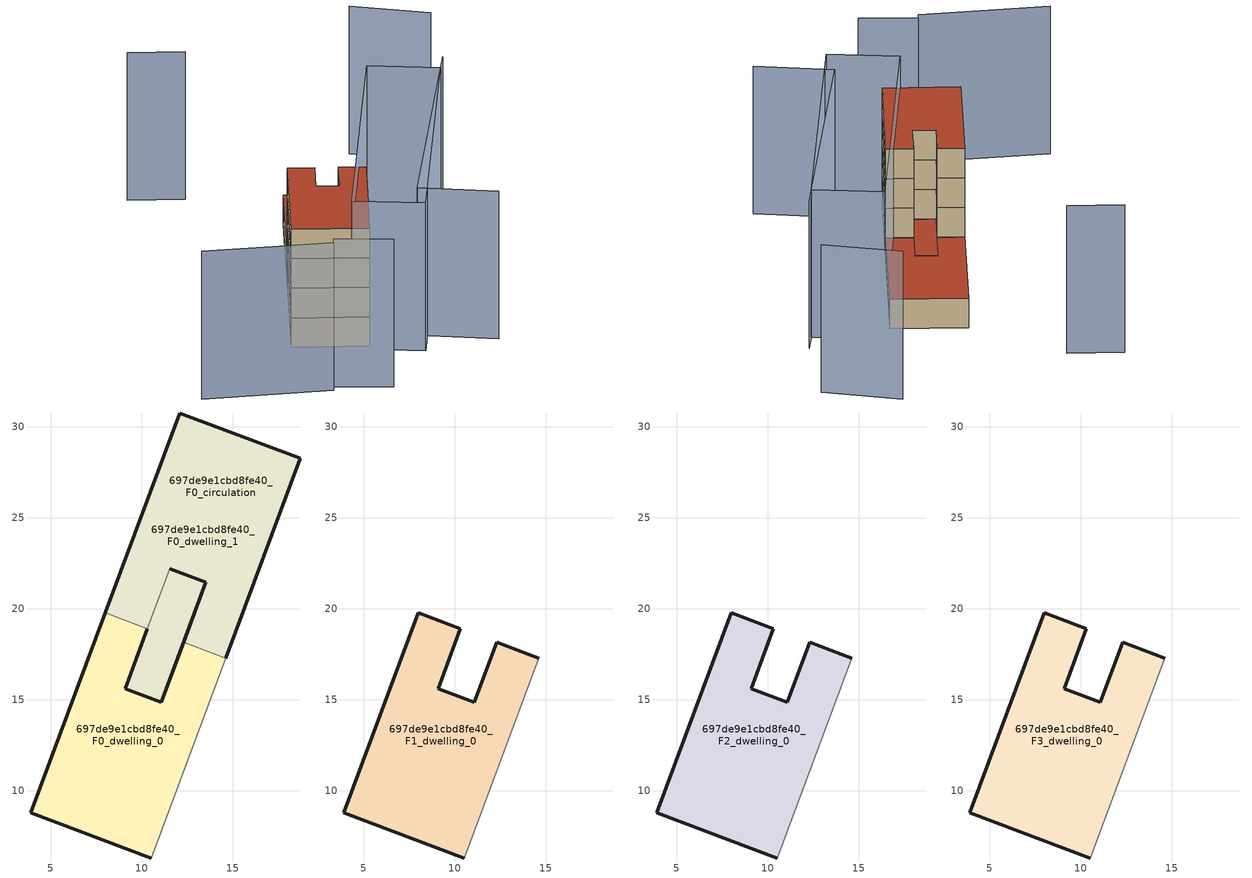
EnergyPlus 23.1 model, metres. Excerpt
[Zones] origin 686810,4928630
697de9e1cbd8fe40_F0_dwelling_0
 floor ground (EU_floor_Construction): 14.63,17.3 10.52,6.31 3.9,8.79 8,19.78 10.32,18.91 9.09,15.61 11.08,14.87 12.31,18.17 z0
 wall outside (EU_wall_Construction): 12.31,18.17 11.08,14.87 9.09,15.61 10.32,18.91 / 8,19.78 3.9,8.79 10.52,6.31 z0:3
 wall adiabatic (EU_wall_Construction): 10.52,6.31 14.63,17.3 z0:3
 wall to 697de9e1cbd8fe40_F0_dwelling_1 (EU_wall_Construction): 14.63,17.3 12.31,18.17 / 10.32,18.91 8,19.78 z0:3
697de9e1cbd8fe40_F0_dwelling_1
 floor ground (EU_floor_Construction): 18.73,28.29 14.63,17.3 12.31,18.17 12.56,18.83 13.54,21.47 11.55,22.21 10.32,18.91 8,19.78 12.1,30.77 z0; 13.54,21.47 12.56,18.83 12.31,18.17 11.08,14.87 9.09,15.61 11.55,22.21 z0
 wall outside (EU_wall_Construction): 11.55,22.21 13.54,21.47 12.31,18.17 / 14.63,17.3 18.73,28.29 12.1,30.77 8,19.78 z0:3
 wall to 697de9e1cbd8fe40_F0_circulation (EU_wall_Construction): 10.32,18.91 11.55,22.21 z0:3
 roof outside (EU_roof_Construction): 14.63,17.3 18.73,28.29 12.1,30.77 8,19.78 10.32,18.91 11.55,22.21 13.54,21.47 12.56,18.83 12.31,18.17 z3; 11.08,14.87 12.31,18.17 12.56,18.83 13.54,21.47 11.55,22.21 9.09,15.61 z3
697de9e1cbd8fe40_F0_circulation
 floor ground (EU_floor_Construction): 18.73,28.29 14.63,17.3 12.31,18.17 12.56,18.83 13.54,21.47 11.55,22.21 10.32,18.91 8,19.78 12.1,30.77 z0; 13.54,21.47 12.56,18.83 12.31,18.17 11.08,14.87 9.09,15.61 11.55,22.21 z0
 wall outside (EU_wall_Construction): 10.32,18.91 9.09,15.61 11.08,14.87 13.54,21.47 11.55,22.21 z0:3
 roof outside (EU_roof_Construction): 14.63,17.3 18.73,28.29 12.1,30.77 8,19.78 10.32,18.91 11.55,22.21 13.54,21.47 12.56,18.83 12.31,18.17 z3; 11.08,14.87 12.31,18.17 12.56,18.83 13.54,21.47 11.55,22.21 9.09,15.61 z3
697de9e1cbd8fe40_F1_dwelling_0
 floor to 697de9e1cbd8fe40_F0_dwelling_0 (EU_floor_Construction): 14.63,17.3 10.52,6.31 3.9,8.79 8,19.78 10.32,18.91 9.09,15.61 11.08,14.87 12.31,18.17 z3
 wall outside (EU_wall_Construction): 14.63,17.3 12.31,18.17 11.08,14.87 9.09,15.61 10.32,18.91 8,19.78 3.9,8.79 10.52,6.31 z3:6
 wall adiabatic (EU_wall_Construction): 10.52,6.31 14.63,17.3 z3:6
697de9e1cbd8fe40_F2_dwelling_0
 floor to 697de9e1cbd8fe40_F1_dwelling_0 (EU_floor_Construction): 14.63,17.3 10.52,6.31 3.9,8.79 8,19.78 10.32,18.91 9.09,15.61 11.08,14.87 12.31,18.17 z6
 wall outside (EU_wall_Construction): 14.63,17.3 12.31,18.17 11.08,14.87 9.09,15.61 10.32,18.91 8,19.78 3.9,8.79 10.52,6.31 z6:9
 wall adiabatic (EU_wall_Construction): 10.52,6.31 14.63,17.3 z6:9
697de9e1cbd8fe40_F3_dwelling_0
 floor to 697de9e1cbd8fe40_F2_dwelling_0 (EU_floor_Construction): 14.63,17.3 10.52,6.31 3.9,8.79 8,19.78 10.32,18.91 9.09,15.61 11.08,14.87 12.31,18.17 z9
 wall outside (EU_wall_Construction): 14.63,17.3 12.31,18.17 11.08,14.87 9.09,15.61 10.32,18.91 8,19.78 3.9,8.79 10.52,6.31 z9:12
 wall adiabatic (EU_wall_Construction): 10.52,6.31 14.63,17.3 z9:12
 roof outside (EU_roof_Construction): 10.52,6.31 14.63,17.3 12.31,18.17 11.08,14.87 9.09,15.61 10.32,18.91 8,19.78 3.9,8.79 z12
shading: 21.76,3.29 15.24,6.68 / 15.24,6.68 26.85,28.99 / -7.27,2.72 4.34,-0.23 / 4.61,0.43 9.61,-1.63 / 5.81,38.66 0.93,40.38 / 29.02,37.2 22.75,41.14 / 25.88,27.13 14.86,3.69 / 14.86,3.69 8.84,6.52 / 8.84,6.52 19.86,29.96 / 19.86,29.96 25.88,27.13 z0:15
[Building]
EU S2 Campaign: North Axis=0; Terrain=City; Solar Distribution=FullExterior
[Site:Location]
Bologna: Latitude=44.5; Longitude=11.25; Time Zone=1; Elevation=37
[SizingPeriod:WeatherFileDays]
AnnualSizingPeriod: Begin Month=1; Begin Day of Month=1; End Month=12; End Day of Month=31; Day of Week for Start Day=Monday; Use Weather File Daylight Saving Period=No; Use Weather File Rain and Snow Indicators=No
[MATERIAL]
EU_InternalMass_Material: Roughness=MediumRough; Thickness=0.1; Conductivity=1; Density=1800; Specific Heat=900; Thermal Absorptance=0.9; Solar Absorptance=0.7; Visible Absorptance=0.7
[MATERIAL:NOMASS] Roughness=MediumRough; Thermal Absorptance=0.9; Solar Absorptance=0.7; Visible Absorptance=0.7
Name | Thermal Resistance
EU_wall_NoMass | 0.937881
EU_roof_NoMass | 0.548572
EU_floor_NoMass | 0.71348
[CONSTRUCTION]
EU_wall_Construction: EU_wall_NoMass
EU_roof_Construction: EU_roof_NoMass
EU_floor_Construction: EU_floor_NoMass
EU_InternalMass_Construction: EU_InternalMass_Material
[ZONE] Type=1; Multiplier=1; Ceiling Height=autocalculate; Floor Area=autocalculate; Part of Total Floor Area=Yes
Name | Volume
697de9e1cbd8fe40_F0_dwelling_0; 697de9e1cbd8fe40_F1_dwelling_0; 697de9e1cbd8fe40_F2_dwelling_0; 697de9e1cbd8fe40_F3_dwelling_0 | 226.616
697de9e1cbd8fe40_F0_dwelling_1; 697de9e1cbd8fe40_F0_circulation | 271.444
[INTERNALMASS] Construction=EU_InternalMass_Construction
Name | Zone or ZoneList | Surface Area
697de9e1cbd8fe40_F0_dwelling_0_EU_InternalMass | 697de9e1cbd8fe40_F0_dwelling_0 | 75.539
697de9e1cbd8fe40_F0_dwelling_1_EU_InternalMass | 697de9e1cbd8fe40_F0_dwelling_1 | 75.539
697de9e1cbd8fe40_F1_dwelling_0_EU_InternalMass | 697de9e1cbd8fe40_F1_dwelling_0 | 166.018
697de9e1cbd8fe40_F2_dwelling_0_EU_InternalMass | 697de9e1cbd8fe40_F2_dwelling_0 | 166.018
697de9e1cbd8fe40_F3_dwelling_0_EU_InternalMass | 697de9e1cbd8fe40_F3_dwelling_0 | 166.018
[OTHEREQUIPMENT] Fuel Type=Electricity; Design Level Calculation Method=Watts/Area; Power per Zone Floor Area=1; Fraction Latent=0; Fraction Radiant=0; Fraction Lost=0; Carbon Dioxide Generation Rate=0; EndUse Subcategory=EU_Step8_InternalGains
Name | Zone or ZoneList or Space or SpaceList | Schedule
EU_Step8_InternalGain_697de9e1cbd8fe40_F0_dwelling_0_f000 | 697de9e1cbd8fe40_F0_dwelling_0 | EU_Step8_GainSchedule_697de9e1cbd8fe40_F0_dwelling_0_f000
EU_Step8_InternalGain_697de9e1cbd8fe40_F0_dwelling_1_f000 | 697de9e1cbd8fe40_F0_dwelling_1 | EU_Step8_GainSchedule_697de9e1cbd8fe40_F0_dwelling_1_f000
EU_Step8_InternalGain_697de9e1cbd8fe40_F1_dwelling_0_f000 | 697de9e1cbd8fe40_F1_dwelling_0 | EU_Step8_GainSchedule_697de9e1cbd8fe40_F1_dwelling_0_f000
EU_Step8_InternalGain_697de9e1cbd8fe40_F2_dwelling_0_f000 | 697de9e1cbd8fe40_F2_dwelling_0 | EU_Step8_GainSchedule_697de9e1cbd8fe40_F2_dwelling_0_f000
EU_Step8_InternalGain_697de9e1cbd8fe40_F3_dwelling_0_f000 | 697de9e1cbd8fe40_F3_dwelling_0 | EU_Step8_GainSchedule_697de9e1cbd8fe40_F3_dwelling_0_f000
[ZONEINFILTRATION:DESIGNFLOWRATE]
EU_Circulation_Infiltration_697de9e1cbd8fe40_F0_circulation: Zone or ZoneList or Space or SpaceList=697de9e1cbd8fe40_F0_circulation; Schedule=EU_AlwaysOn; Design Flow Rate Calculation Method=Flow/Area; Flow Rate per Floor Area=0.0005; Constant Term Coefficient=1; Temperature Term Coefficient=0; Velocity Term Coefficient=0; Velocity Squared Term Coefficient=0
[ZONEVENTILATION:DESIGNFLOWRATE] Schedule=EU_AlwaysOn; Design Flow Rate Calculation Method=AirChanges/Hour; Air Changes per Hour=0.687892; Ventilation Type=Natural; Fan Pressure Rise=0; Fan Total Efficiency=1; Constant Term Coefficient=1; Temperature Term Coefficient=0; Velocity Term Coefficient=0; Velocity Squared Term Coefficient=0; Minimum Indoor Temperature=-100; Maximum Indoor Temperature=100; Delta Temperature=-100; Minimum Outdoor Temperature=-100; Maximum Outdoor Temperature=100; Maximum Wind Speed=40
Name | Zone or ZoneList or Space or SpaceList
EU_ConstantAir_697de9e1cbd8fe40_F0_dwelling_0 | 697de9e1cbd8fe40_F0_dwelling_0
EU_ConstantAir_697de9e1cbd8fe40_F0_dwelling_1 | 697de9e1cbd8fe40_F0_dwelling_1
EU_ConstantAir_697de9e1cbd8fe40_F1_dwelling_0 | 697de9e1cbd8fe40_F1_dwelling_0
EU_ConstantAir_697de9e1cbd8fe40_F2_dwelling_0 | 697de9e1cbd8fe40_F2_dwelling_0
EU_ConstantAir_697de9e1cbd8fe40_F3_dwelling_0 | 697de9e1cbd8fe40_F3_dwelling_0
[HVACTEMPLATE:THERMOSTAT] Constant Heating Setpoint=20; Constant Cooling Setpoint=50
EU_HeatOnly_697de9e1cbd8fe40_F0_dwelling_0; EU_HeatOnly_697de9e1cbd8fe40_F0_dwelling_1; EU_HeatOnly_697de9e1cbd8fe40_F1_dwelling_0; EU_HeatOnly_697de9e1cbd8fe40_F2_dwelling_0; EU_HeatOnly_697de9e1cbd8fe40_F3_dwelling_0
[HVACTEMPLATE:ZONE:IDEALLOADSAIRSYSTEM] System Availability Schedule=EU_AlwaysOn; Maximum Heating Supply Air Temperature=50; Minimum Cooling Supply Air Temperature=13; Maximum Heating Supply Air Humidity Ratio=0.0156; Minimum Cooling Supply Air Humidity Ratio=0.0077; Heating Limit=NoLimit; Cooling Limit=NoLimit; Heating Availability Schedule=EU_AlwaysOn; Cooling Availability Schedule=EU_CoolingOff; Dehumidification Control Type=ConstantSensibleHeatRatio; Cooling Sensible Heat Ratio=0.7; Dehumidification Setpoint=60; Humidification Control Type=None; Humidification Setpoint=30; Outdoor Air Method=None; Outdoor Air Flow Rate per Person=0.00944; Outdoor Air Flow Rate per Zone Floor Area=0; Outdoor Air Flow Rate per Zone=0; Demand Controlled Ventilation Type=None; Outdoor Air Economizer Type=NoEconomizer; Heat Recovery Type=None; Sensible Heat Recovery Effectiveness=0.7; Latent Heat Recovery Effectiveness=0.65
Name | Template Thermostat
697de9e1cbd8fe40_F0_dwelling_0 | EU_HeatOnly_697de9e1cbd8fe40_F0_dwelling_0
697de9e1cbd8fe40_F0_dwelling_1 | EU_HeatOnly_697de9e1cbd8fe40_F0_dwelling_1
697de9e1cbd8fe40_F1_dwelling_0 | EU_HeatOnly_697de9e1cbd8fe40_F1_dwelling_0
697de9e1cbd8fe40_F2_dwelling_0 | EU_HeatOnly_697de9e1cbd8fe40_F2_dwelling_0
697de9e1cbd8fe40_F3_dwelling_0 | EU_HeatOnly_697de9e1cbd8fe40_F3_dwelling_0
[SIZING:ZONE] Zone Cooling Design Supply Air Temperature Input Method=SupplyAirTemperature; Zone Cooling Design Supply Air Temperature=13; Zone Heating Design Supply Air Temperature Input Method=SupplyAirTemperature; Zone Heating Design Supply Air Temperature=50; Zone Cooling Design Supply Air Humidity Ratio=0.008; Zone Heating Design Supply Air Humidity Ratio=0.008; Cooling Design Air Flow Method=DesignDay; Cooling Design Air Flow Rate=0; Cooling Minimum Air Flow per Zone Floor Area=0.000762; Cooling Minimum Air Flow=0; Cooling Minimum Air Flow Fraction=0.2; Heating Design Air Flow Method=DesignDay; Heating Design Air Flow Rate=0; Heating Maximum Air Flow per Zone Floor Area=0.002032; Heating Maximum Air Flow=0.141576; Heating Maximum Air Flow Fraction=0.3; Account for Dedicated Outdoor Air System=No; Dedicated Outdoor Air System Control Strategy=NeutralSupplyAir; Dedicated Outdoor Air Low Setpoint Temperature for Design=autosize; Dedicated Outdoor Air High Setpoint Temperature for Design=autosize; Zone Load Sizing Method=Sensible Load Only No Latent Load; Zone Latent Cooling Design Supply Air Humidity Ratio Input Method=HumidityRatioDifference; Zone Cooling Design Supply Air Humidity Ratio Difference=0.005; Zone Latent Heating Design Supply Air Humidity Ratio Input Method=HumidityRatioDifference; Zone Humidification Design Supply Air Humidity Ratio Difference=0.005
697de9e1cbd8fe40_F0_dwelling_0; 697de9e1cbd8fe40_F0_dwelling_1; 697de9e1cbd8fe40_F1_dwelling_0; 697de9e1cbd8fe40_F2_dwelling_0; 697de9e1cbd8fe40_F3_dwelling_0
[SCHEDULE:CONSTANT]
Name | Hourly Value
EU_AlwaysOn | 1
EU_CoolingOff | 0
[SCHEDULE:FILE] Column Number=1; Rows to Skip at Top=0; Number of Hours of Data=8760; Column Separator=Comma; Interpolate to Timestep=No; Minutes per Item=60; Adjust Schedule for Daylight Savings=Yes
Name | File
EU_Step8_GainSchedule_697de9e1cbd8fe40_F0_dwelling_0_f000 | ../../schedules/697de9e1cbd8fe40/697de9e1cbd8fe40_F0_dwelling_0_f000_gain.csv
EU_Step8_GainSchedule_697de9e1cbd8fe40_F0_dwelling_1_f000 | ../../schedules/697de9e1cbd8fe40/697de9e1cbd8fe40_F0_dwelling_1_f000_gain.csv
EU_Step8_GainSchedule_697de9e1cbd8fe40_F1_dwelling_0_f000 | ../../schedules/697de9e1cbd8fe40/697de9e1cbd8fe40_F1_dwelling_0_f000_gain.csv
EU_Step8_GainSchedule_697de9e1cbd8fe40_F2_dwelling_0_f000 | ../../schedules/697de9e1cbd8fe40/697de9e1cbd8fe40_F2_dwelling_0_f000_gain.csv
EU_Step8_GainSchedule_697de9e1cbd8fe40_F3_dwelling_0_f000 | ../../schedules/697de9e1cbd8fe40/697de9e1cbd8fe40_F3_dwelling_0_f000_gain.csv
